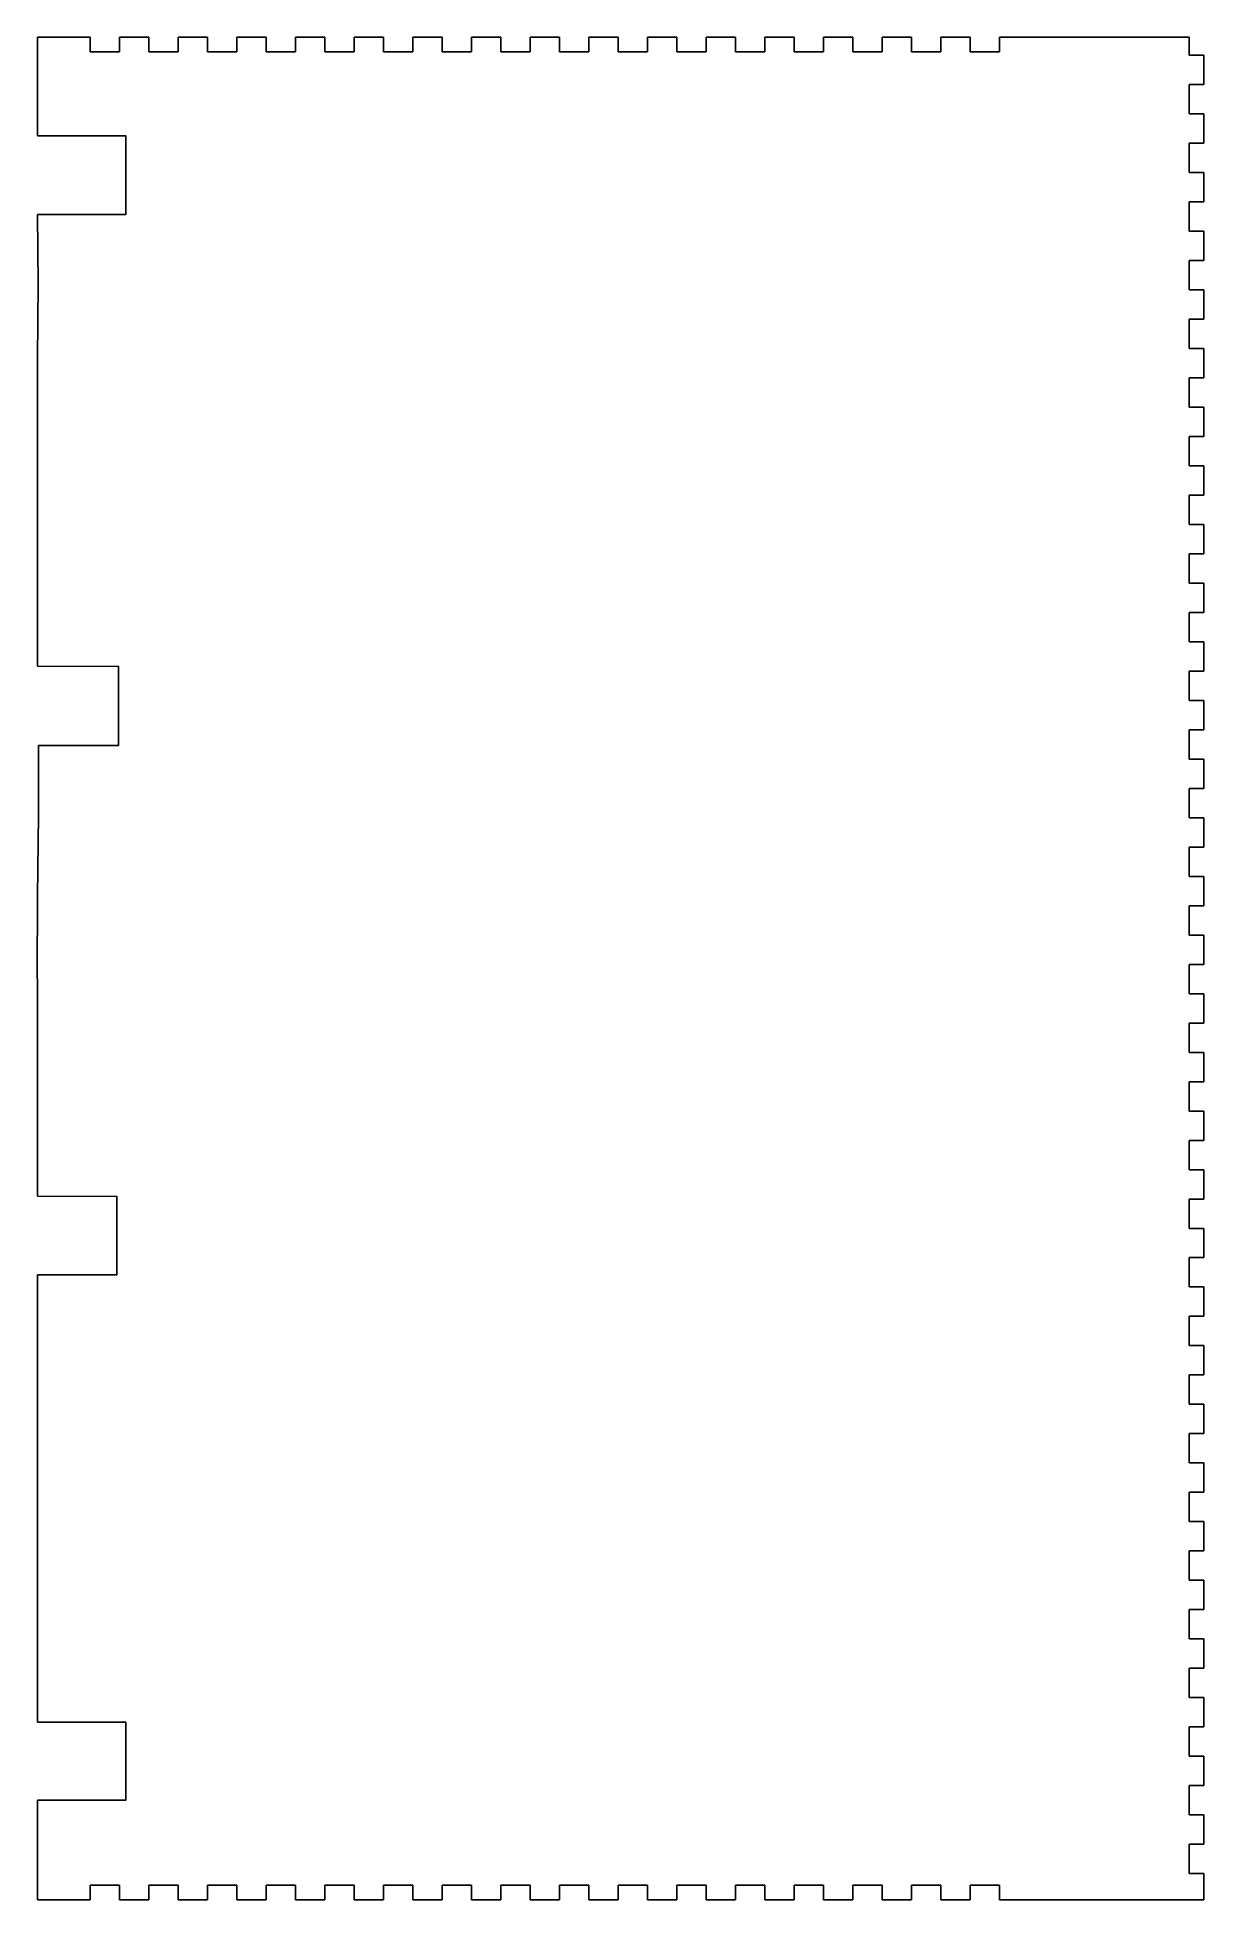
# Model space of a CAD drawing. Header units: inches. Extents: x -78 to 161, y -16 to 365.
import ezdxf

# ---------------------------------------------------------------- set-up
doc = ezdxf.new("R2010")
doc.units = ezdxf.units.IN
doc.header["$MEASUREMENT"] = 0
doc.layers.add('SIDE_outsideCutPath', color=7, linetype='Continuous')

msp = doc.modelspace()

# ---------------------------------------------------------------- linework, layer by layer
at = {"linetype": 'Continuous'}
for p, q in [((-77.69, 365.34), (-77.69, 345.2)), ((-77.69, 329.1), (-77.53, 314.73)), ((-77.69, 299.78), (-77.53, 314.73)), ((-77.69, 299.77), (-77.69, 298.29)), ((-77.69, 298.29), (-77.69, 282.19)), ((-77.69, 282.19), (-77.69, 236.83)), ((-77.69, 236.83), (-77.69, 236.68)), ((-77.48, 206.22), (-77.48, 220.49)), ((-77.69, 189.67), (-77.48, 206.22)), ((-77.69, 189.67), (-77.71, 173.48)), ((-77.71, 173.48), (-77.69, 172)), ((-77.69, 172), (-77.69, 128.41)), ((-77.69, 128.41), (-77.69, 128.41)), ((-77.69, 128.41), (-77.69, 128.26)), ((-77.69, 97.91), (-77.69, 112.17)), ((-77.69, 97.91), (-77.69, 70.06)), ((-77.69, 70.06), (-77.69, 53.97)), ((-77.69, 20.79), (-77.69, 20.64)), ((-77.69, -9.59), (-77.69, 4.68))]:
    msp.add_line(p, q, dxfattribs=at)
for p, q in [((160.92, -10.31), (160.92, -15.66)), ((-48.86, -15.66), (-42.86, -15.66)), ((-36.86, -15.66), (-30.86, -15.66)), ((-24.86, -15.66), (-18.86, -15.66)), ((-12.86, -15.66), (-6.86, -15.66)), ((-0.86, -15.66), (5.14, -15.66))]:
    msp.add_line(p, q)
for points in [[(-77.69, 345.2), (-59.61, 345.18), (-59.61, 329.07), (-77.69, 329.1)], [(-77.69, 299.78), (-77.69, 299.78)], [(-77.69, 236.68), (-61.12, 236.65), (-61.12, 220.46), (-77.48, 220.49)], [(-77.69, 128.26), (-61.45, 128.23), (-61.45, 112.15), (-77.69, 112.17)], [(-77.69, 20.64), (-59.6, 20.64), (-59.6, 4.68), (-77.69, 4.68)]]:
    msp.add_lwpolyline(points, dxfattribs=at)
at = {"layer": 'SIDE_outsideCutPath'}
for p, q in [((-72.86, 365.34), (-77.69, 365.34)), ((-66.86, 365.34), (-72.86, 365.34)), ((-66.86, 362.34), (-66.86, 365.34)), ((-60.86, 362.34), (-66.86, 362.34)), ((-54.86, 365.34), (-60.86, 365.34)), ((-60.86, 365.34), (-60.86, 362.34)), ((-54.86, 362.34), (-54.86, 365.34)), ((-48.86, 362.34), (-54.86, 362.34)), ((-42.86, 365.34), (-48.86, 365.34)), ((-48.86, 365.34), (-48.86, 362.34)), ((-42.86, 362.34), (-42.86, 365.34)), ((-36.86, 362.34), (-42.86, 362.34)), ((-30.86, 365.34), (-36.86, 365.34)), ((-36.86, 365.34), (-36.86, 362.34)), ((-30.86, 362.34), (-30.86, 365.34)), ((-24.86, 362.34), (-30.86, 362.34)), ((-18.86, 365.34), (-24.86, 365.34)), ((-24.86, 365.34), (-24.86, 362.34)), ((-18.86, 362.34), (-18.86, 365.34)), ((-12.86, 362.34), (-18.86, 362.34)), ((-6.86, 365.34), (-12.86, 365.34)), ((-12.86, 365.34), (-12.86, 362.34)), ((-6.86, 362.34), (-6.86, 365.34)), ((-0.86, 362.34), (-6.86, 362.34)), ((5.14, 365.34), (-0.86, 365.34)), ((-0.86, 365.34), (-0.86, 362.34)), ((5.14, 362.34), (5.14, 365.34)), ((11.14, 362.34), (5.14, 362.34)), ((17.14, 365.34), (11.14, 365.34)), ((11.14, 365.34), (11.14, 362.34)), ((17.14, 362.34), (17.14, 365.34)), ((23.14, 362.34), (17.14, 362.34)), ((29.14, 365.34), (23.14, 365.34)), ((23.14, 365.34), (23.14, 362.34)), ((29.14, 362.34), (29.14, 365.34)), ((35.14, 362.34), (29.14, 362.34)), ((41.14, 365.34), (35.14, 365.34)), ((35.14, 365.34), (35.14, 362.34)), ((41.14, 362.34), (41.14, 365.34)), ((47.14, 362.34), (41.14, 362.34)), ((53.14, 365.34), (47.14, 365.34)), ((47.14, 365.34), (47.14, 362.34)), ((53.14, 362.34), (53.14, 365.34)), ((59.14, 362.34), (53.14, 362.34)), ((65.14, 365.34), (59.14, 365.34)), ((59.14, 365.34), (59.14, 362.34)), ((65.14, 362.34), (65.14, 365.34)), ((71.14, 362.34), (65.14, 362.34)), ((77.14, 365.34), (71.14, 365.34)), ((71.14, 365.34), (71.14, 362.34)), ((77.14, 362.34), (77.14, 365.34)), ((83.14, 362.34), (77.14, 362.34)), ((89.14, 365.34), (83.14, 365.34)), ((83.14, 365.34), (83.14, 362.34)), ((89.14, 362.34), (89.14, 365.34)), ((95.14, 362.34), (89.14, 362.34)), ((101.14, 365.34), (95.14, 365.34)), ((95.14, 365.34), (95.14, 362.34)), ((101.14, 362.34), (101.14, 365.34)), ((107.14, 362.34), (101.14, 362.34)), ((113.14, 365.34), (107.14, 365.34)), ((107.14, 365.34), (107.14, 362.34)), ((113.14, 362.34), (113.14, 365.34)), ((119.14, 362.34), (113.14, 362.34)), ((129.97, 365.34), (119.14, 365.34)), ((119.14, 365.34), (119.14, 362.34)), ((157.92, 365.34), (129.97, 365.34)), ((157.92, 365.34), (157.92, 361.69)), ((157.92, 361.69), (160.92, 361.69)), ((160.92, 361.69), (160.92, 355.69)), ((160.92, 355.69), (157.92, 355.69)), ((157.92, 355.69), (157.92, 349.69)), ((157.92, 349.69), (160.92, 349.69)), ((160.92, 349.69), (160.92, 343.69)), ((160.92, 343.69), (157.92, 343.69)), ((157.92, 343.69), (157.92, 337.69)), ((157.92, 337.69), (160.92, 337.69)), ((160.92, 337.69), (160.92, 331.69)), ((160.92, 331.69), (157.92, 331.69)), ((157.92, 331.69), (157.92, 325.69)), ((157.92, 325.69), (160.92, 325.69)), ((160.92, 325.69), (160.92, 319.69)), ((160.92, 319.69), (157.92, 319.69)), ((157.92, 319.69), (157.92, 313.69)), ((157.92, 313.69), (160.92, 313.69)), ((160.92, 313.69), (160.92, 307.69)), ((160.92, 307.69), (157.92, 307.69)), ((157.92, 307.69), (157.92, 301.69)), ((157.92, 301.69), (160.92, 301.69)), ((160.92, 301.69), (160.92, 295.69)), ((-77.69, 299.78), (-77.69, 299.77)), ((160.92, 295.69), (157.92, 295.69)), ((157.92, 295.69), (157.92, 289.69)), ((157.92, 289.69), (160.92, 289.69)), ((160.92, 289.69), (160.92, 283.69)), ((160.92, 283.69), (157.92, 283.69)), ((157.92, 283.69), (157.92, 277.69)), ((157.92, 277.69), (160.92, 277.69)), ((160.92, 277.69), (160.92, 271.69)), ((160.92, 271.69), (157.92, 271.69)), ((157.92, 271.69), (157.92, 265.69)), ((157.92, 265.69), (160.92, 265.69)), ((160.92, 265.69), (160.92, 259.69)), ((160.92, 259.69), (157.92, 259.69)), ((157.92, 259.69), (157.92, 253.69)), ((157.92, 253.69), (160.92, 253.69)), ((160.92, 253.69), (160.92, 247.69)), ((160.92, 247.69), (157.92, 247.69)), ((157.92, 247.69), (157.92, 241.69)), ((157.92, 241.69), (160.92, 241.69)), ((160.92, 241.69), (160.92, 235.69)), ((160.92, 235.69), (157.92, 235.69)), ((157.92, 235.69), (157.92, 229.69)), ((157.92, 229.69), (160.92, 229.69)), ((160.92, 229.69), (160.92, 223.69)), ((160.92, 223.69), (157.92, 223.69)), ((157.92, 223.69), (157.92, 217.69)), ((157.92, 217.69), (160.92, 217.69)), ((160.92, 217.69), (160.92, 211.69)), ((160.92, 211.69), (157.92, 211.69)), ((157.92, 211.69), (157.92, 205.69)), ((157.92, 205.69), (160.92, 205.69)), ((160.92, 205.69), (160.92, 199.69)), ((160.92, 199.69), (157.92, 199.69)), ((157.92, 199.69), (157.92, 193.69)), ((157.92, 193.69), (160.92, 193.69)), ((160.92, 193.69), (160.92, 187.69)), ((160.92, 187.69), (157.92, 187.69)), ((157.92, 187.69), (157.92, 181.69)), ((157.92, 181.69), (160.92, 181.69)), ((160.92, 181.69), (160.92, 175.69)), ((160.92, 175.69), (157.92, 175.69)), ((157.92, 175.69), (157.92, 169.69)), ((157.92, 169.69), (160.92, 169.69)), ((160.92, 169.69), (160.92, 163.69)), ((160.92, 163.69), (157.92, 163.69)), ((157.92, 163.69), (157.92, 157.69)), ((157.92, 157.69), (160.92, 157.69)), ((160.92, 157.69), (160.92, 151.69)), ((160.92, 151.69), (157.92, 151.69)), ((157.92, 151.69), (157.92, 145.69)), ((157.92, 145.69), (160.92, 145.69)), ((160.92, 145.69), (160.92, 139.69)), ((160.92, 139.69), (157.92, 139.69)), ((157.92, 139.69), (157.92, 133.69)), ((157.92, 133.69), (160.92, 133.69)), ((160.92, 133.69), (160.92, 127.69)), ((160.92, 127.69), (157.92, 127.69)), ((157.92, 127.69), (157.92, 121.69)), ((157.92, 121.69), (160.92, 121.69)), ((160.92, 121.69), (160.92, 115.69)), ((160.92, 115.69), (157.92, 115.69)), ((157.92, 115.69), (157.92, 109.69)), ((157.92, 109.69), (160.92, 109.69)), ((160.92, 109.69), (160.92, 103.69)), ((160.92, 103.69), (157.92, 103.69)), ((157.92, 103.69), (157.92, 97.69)), ((157.92, 97.69), (160.92, 97.69)), ((160.92, 97.69), (160.92, 91.69)), ((160.92, 91.69), (157.92, 91.69)), ((157.92, 91.69), (157.92, 85.69)), ((157.92, 85.69), (160.92, 85.69)), ((160.92, 85.69), (160.92, 79.69)), ((160.92, 79.69), (157.92, 79.69)), ((157.92, 79.69), (157.92, 73.69)), ((157.92, 73.69), (160.92, 73.69)), ((160.92, 73.69), (160.92, 67.69)), ((160.92, 67.69), (157.92, 67.69)), ((157.92, 67.69), (157.92, 61.69)), ((157.92, 61.69), (160.92, 61.69)), ((160.92, 61.69), (160.92, 55.69)), ((-77.69, 53.97), (-77.69, 20.79)), ((160.92, 55.69), (157.92, 55.69)), ((157.92, 55.69), (157.92, 49.69)), ((157.92, 49.69), (160.92, 49.69)), ((160.92, 49.69), (160.92, 43.69)), ((160.92, 43.69), (157.92, 43.69)), ((157.92, 43.69), (157.92, 37.69)), ((157.92, 37.69), (160.92, 37.69)), ((160.92, 37.69), (160.92, 31.69)), ((160.92, 31.69), (157.92, 31.69)), ((157.92, 31.69), (157.92, 25.69)), ((157.92, 25.69), (160.92, 25.69)), ((160.92, 25.69), (160.92, 19.69)), ((160.92, 19.69), (157.92, 19.69)), ((157.92, 19.69), (157.92, 13.69)), ((157.92, 13.69), (160.92, 13.69)), ((160.92, 13.69), (160.92, 7.69)), ((160.92, 7.69), (157.92, 7.69)), ((157.92, 7.69), (157.92, 1.69)), ((157.92, 1.69), (160.92, 1.69)), ((160.92, 1.69), (160.92, -4.31)), ((160.92, -4.31), (157.92, -4.31)), ((157.92, -4.31), (157.92, -10.31)), ((-77.69, -9.59), (-77.69, -15.66)), ((157.92, -10.31), (160.92, -10.31)), ((-66.86, -15.66), (-66.86, -12.66)), ((-66.86, -12.66), (-60.86, -12.66)), ((-60.86, -12.66), (-60.86, -15.66)), ((-54.86, -15.66), (-54.86, -12.66)), ((-54.86, -12.66), (-48.86, -12.66)), ((-48.86, -12.66), (-48.86, -15.66)), ((-42.86, -15.66), (-42.86, -12.66)), ((-42.86, -12.66), (-36.86, -12.66)), ((-36.86, -12.66), (-36.86, -15.66)), ((-30.86, -15.66), (-30.86, -12.66)), ((-30.86, -12.66), (-24.86, -12.66)), ((-24.86, -12.66), (-24.86, -15.66)), ((-18.86, -15.66), (-18.86, -12.66)), ((-18.86, -12.66), (-12.86, -12.66)), ((-12.86, -12.66), (-12.86, -15.66)), ((-6.86, -15.66), (-6.86, -12.66)), ((-6.86, -12.66), (-0.86, -12.66)), ((-0.86, -12.66), (-0.86, -15.66)), ((5.14, -15.66), (5.14, -12.66)), ((5.14, -12.66), (11.14, -12.66)), ((11.14, -12.66), (11.14, -15.66)), ((17.14, -15.66), (17.14, -12.66)), ((17.14, -12.66), (23.14, -12.66)), ((23.14, -12.66), (23.14, -15.66)), ((29.14, -15.66), (29.14, -12.66)), ((29.14, -12.66), (35.14, -12.66)), ((35.14, -12.66), (35.14, -15.66)), ((41.14, -15.66), (41.14, -12.66)), ((41.14, -12.66), (47.14, -12.66)), ((47.14, -12.66), (47.14, -15.66)), ((53.14, -15.66), (53.14, -12.66)), ((53.14, -12.66), (59.14, -12.66)), ((59.14, -12.66), (59.14, -15.66)), ((65.14, -15.66), (65.14, -12.66)), ((65.14, -12.66), (71.14, -12.66)), ((71.14, -12.66), (71.14, -15.66)), ((77.14, -15.66), (77.14, -12.66)), ((77.14, -12.66), (83.14, -12.66)), ((83.14, -12.66), (83.14, -15.66)), ((89.14, -15.66), (89.14, -12.66)), ((89.14, -12.66), (95.14, -12.66)), ((95.14, -12.66), (95.14, -15.66)), ((101.14, -15.66), (101.14, -12.66)), ((101.14, -12.66), (107.14, -12.66)), ((107.14, -12.66), (107.14, -15.66)), ((113.14, -15.66), (113.14, -12.66)), ((113.14, -12.66), (119.14, -12.66)), ((119.14, -12.66), (119.14, -15.66)), ((-77.69, -15.66), (-66.86, -15.66)), ((-60.86, -15.66), (-54.86, -15.66)), ((11.14, -15.66), (17.14, -15.66)), ((23.14, -15.66), (29.14, -15.66)), ((35.14, -15.66), (41.14, -15.66)), ((47.14, -15.66), (53.14, -15.66)), ((59.14, -15.66), (65.14, -15.66)), ((71.14, -15.66), (77.14, -15.66)), ((83.14, -15.66), (89.14, -15.66)), ((95.14, -15.66), (101.14, -15.66)), ((107.14, -15.66), (113.14, -15.66)), ((119.14, -15.66), (125.14, -15.66)), ((125.14, -15.66), (129.97, -15.66)), ((129.97, -15.66), (160.92, -15.66))]:
    msp.add_line(p, q, dxfattribs=at)

doc.saveas('drawing.dxf')
